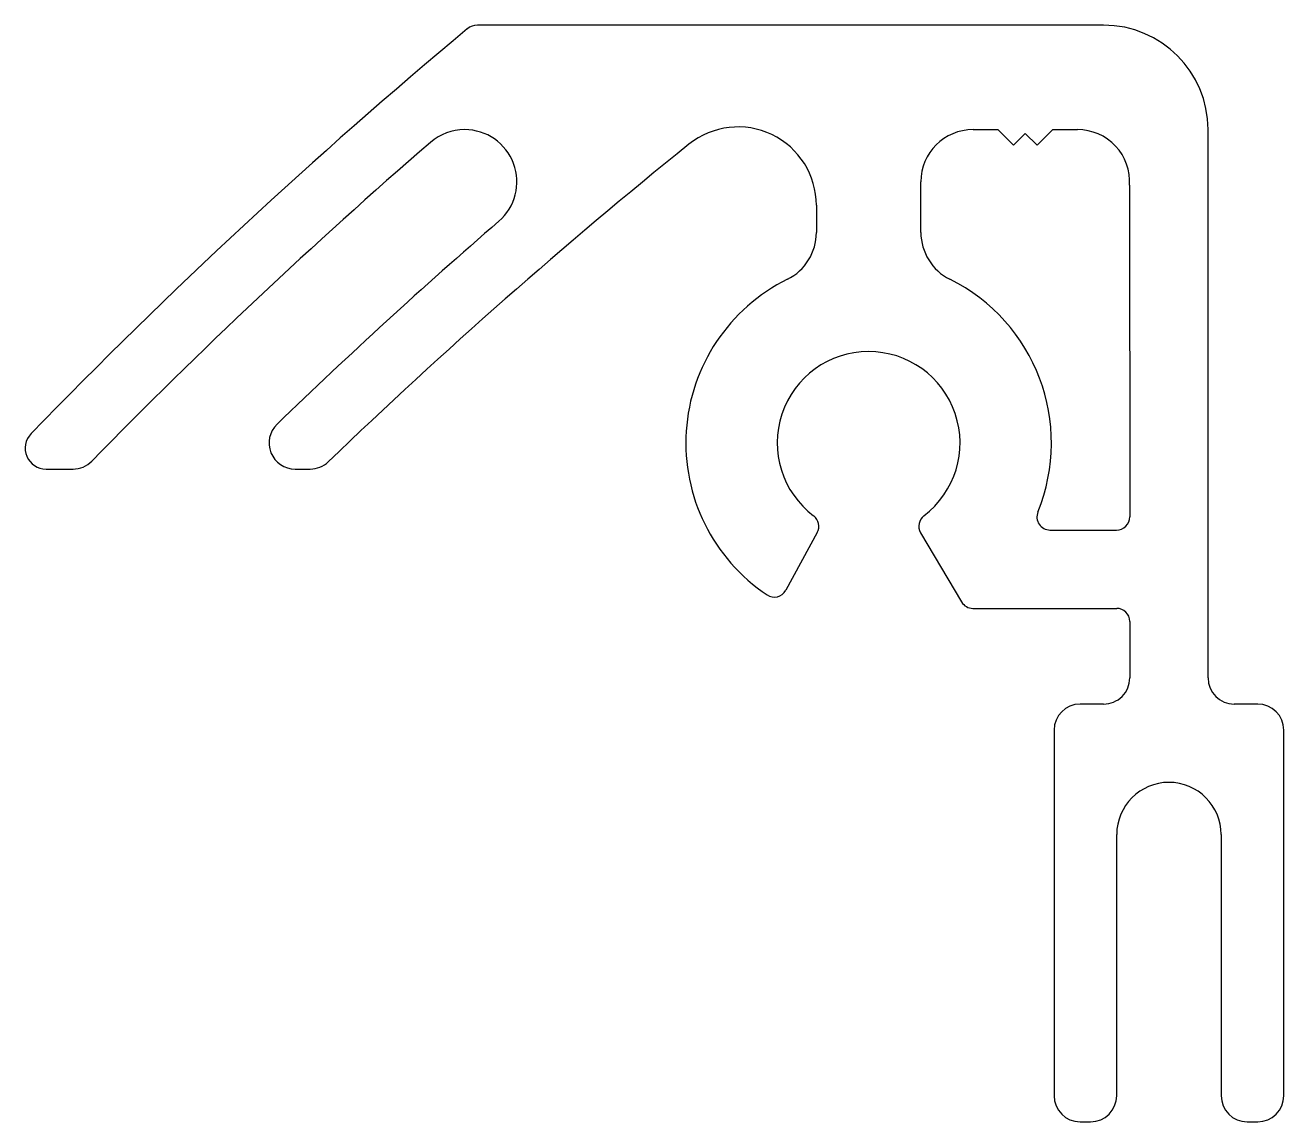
# Model space of a CAD drawing. Extents: x 61.8 to 85.9, y 27.6 to 48.6.
import ezdxf

# ---------------------------------------------------------------- set-up
doc = ezdxf.new("R2010")
doc.units = 0
doc.layers.get('0').update_dxf_attribs({"linetype": 'CONTINUOUS'})

msp = doc.modelspace()

# ---------------------------------------------------------------- linework, layer by layer
for p, q in [((82.431, 48.577), (70.439, 48.577)), ((79.931, 46.577), (80.406, 46.577)), ((80.406, 46.577), (80.706, 46.277)), ((81.156, 46.277), (81.456, 46.577)), ((81.456, 46.577), (81.931, 46.577)), ((84.431, 36.077), (84.431, 46.577)), ((80.706, 46.277), (80.931, 46.502)), ((80.931, 46.502), (81.156, 46.277)), ((78.931, 44.608), (78.931, 45.577)), ((82.927, 45.514), (82.93, 39.161)), ((76.931, 45.128), (76.931, 44.608)), ((62.18, 40.077), (62.696, 40.077)), ((66.95, 40.077), (67.238, 40.077)), ((76.947, 38.86), (76.344, 37.756)), ((78.927, 38.858), (79.711, 37.533)), ((81.403, 38.91), (82.68, 38.91)), ((79.926, 37.41), (82.681, 37.41)), ((82.931, 37.161), (82.931, 36.077)), ((82.431, 35.577), (81.981, 35.577)), ((85.381, 35.577), (84.931, 35.577)), ((81.481, 35.077), (81.481, 28.077)), ((85.881, 28.077), (85.881, 35.077)), ((82.681, 28.077), (82.681, 33.077)), ((84.681, 33.077), (84.681, 28.077)), ((81.981, 27.577), (82.181, 27.577)), ((85.181, 27.577), (85.381, 27.577))]:
    msp.add_line(p, q)
for centre, radius, start, end in [((139.431, -34.423), 108, 129.83667, 135.88533), ((70.439, 48.277), 0.3, 90, 129.8367), ((82.431, 46.577), 2, 0, 90), ((70.195, 45.577), 1, 90, 130.8746), ((70.195, 45.577), 1, 310.8746, 90), ((75.431, 45.128), 1.5, 0, 128.8171), ((79.931, 45.577), 1, 90, 180), ((81.931, 45.579), 0.998, 356.2631, 90), ((139.431, -34.423), 106.8, 130.8746, 135.65519), ((139.431, -34.423), 103.6, 128.8171, 133.90744), ((139.431, -34.423), 104.8, 130.8746, 134.02146), ((75.931, 44.608), 1, 296.3878, 0), ((79.931, 44.608), 1, 180, 243.6122), ((77.931, 40.577), 3.5, 116.3878, 236.2223), ((77.931, 40.577), 3.5, 337.804, 63.6122), ((77.931, 40.577), 1.75, 307.263, 233.0004), ((62.18, 40.477), 0.4, 135.8853, 270), ((66.95, 40.577), 0.5, 134.0215, 270), ((62.696, 40.577), 0.5, 270, 315.6552), ((67.238, 40.577), 0.5, 270, 313.9074), ((76.728, 38.98), 0.25, 331.3479, 53.0004), ((79.142, 38.985), 0.25, 127.263, 210.6049), ((81.403, 39.16), 0.25, 157.804, 270), ((82.68, 39.16), 0.25, 270, 0.0231), ((76.124, 37.876), 0.25, 236.2223, 331.3479), ((79.926, 37.66), 0.25, 210.6049, 270), ((82.681, 37.16), 0.25, 0.0231, 90), ((82.431, 36.077), 0.5, 269.9769, 0.0231), ((84.931, 36.077), 0.5, 180, 270), ((81.981, 35.077), 0.5, 90, 180), ((85.381, 35.077), 0.5, 360, 90), ((83.681, 33.077), 1, 90, 180), ((83.681, 33.077), 1, 0, 90), ((81.981, 28.077), 0.5, 180, 270), ((82.181, 28.077), 0.5, 270, 0), ((85.181, 28.077), 0.5, 180, 270), ((85.381, 28.077), 0.5, 270, 360)]:
    msp.add_arc(centre, radius, start, end)

doc.saveas('drawing.dxf')
